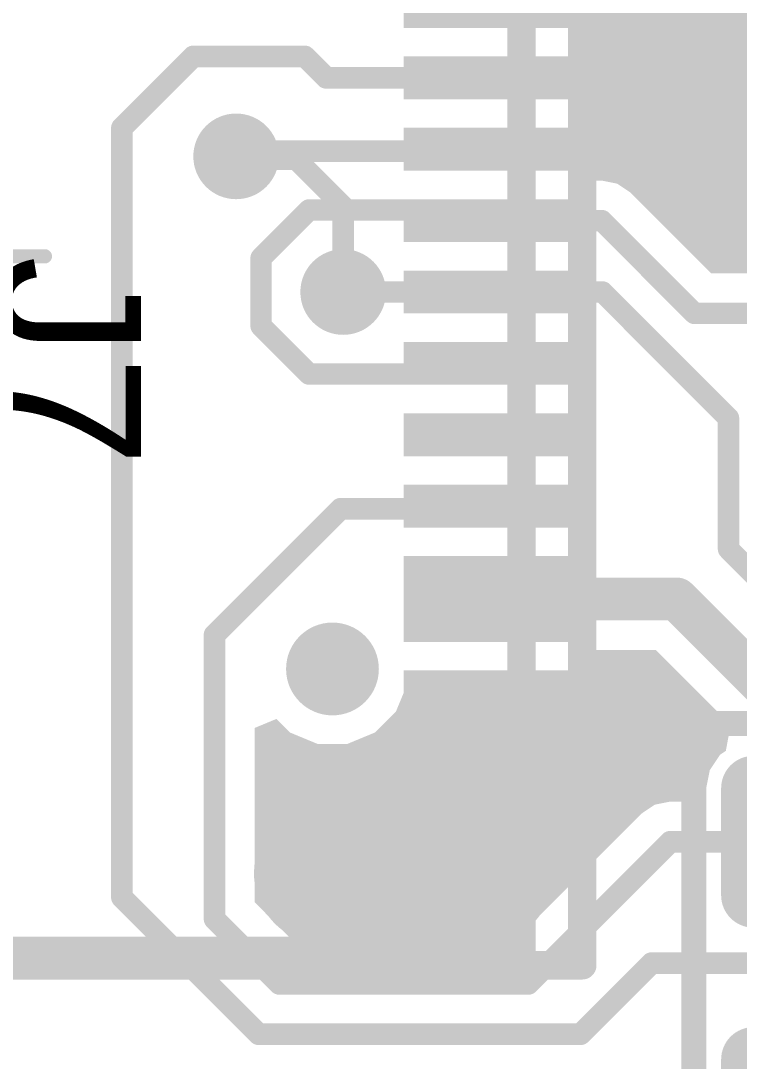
# Model space of a CAD drawing. Header units: inches. Extents: x -3 to 191, y -18 to 93.
# Drawn here: x 4.69 to 9.72, y 26.16 to 33.45 of the extents above; entities that cross this region are included whole.
import ezdxf

# ---------------------------------------------------------------- set-up
doc = ezdxf.new("R2010")
doc.units = ezdxf.units.IN
for name, color, linetype in [('Bottom Layer', 5, 'Continuous'), ('Bottom Solder', 6, 'Continuous'), ('GND 1', 90, 'Continuous'), ('GND 2', 156, 'Continuous'), ('Mechanical 13', 56, 'Continuous'), ('Multi-Layer', 9, 'Continuous'), ('Pad Holes', 156, 'Continuous'), ('PWR', 16, 'Continuous'), ('Signal L4', 76, 'Continuous'), ('Top 3D Body', 56, 'Continuous'), ('Top Assembly', 216, 'Continuous'), ('Top Component Center', 56, 'Continuous'), ('Top Courtyard', 56, 'Continuous'), ('Top Layer', 1, 'Continuous'), ('Top Overlay', 2, 'Continuous'), ('Top Paste', 8, 'Continuous'), ('Top Solder', 216, 'Continuous'), ('Via Holes', 16, 'Continuous')]:
    doc.layers.add(name, color=color, linetype=linetype)
doc.styles.add('Arial', font='', dxfattribs={"height": 0.2})
doc.styles.get('Arial').set_extended_font_data('Arial')

# ---------------------------------------------------------------- blocks, each defined once
blk = doc.blocks.new('RES_0805_253')
at = {"layer": 'Top Layer'}
h = blk.add_hatch(color=1, dxfattribs=at)
edge = h.paths.add_edge_path()
edge.add_arc((-1.32500243, 0.7250010899999999), 0.12499848, 90, 180)
edge.add_line((-1.45000091, 0.7250010899999999), (-1.45000091, -0.7250010899999999))
edge.add_arc((-1.32500243, -0.7250010899999999), 0.12499848, 180, 270)
edge.add_line((-1.32500243, -0.84999957), (-0.5749988500000001, -0.84999957))
edge.add_arc((-0.5749988500000001, -0.7250010899999999), 0.12499848, 270, 360)
edge.add_line((-0.45000037, -0.7250010899999999), (-0.45000037, 0.7250010899999999))
edge.add_arc((-0.5749988500000001, 0.7250010899999999), 0.12499848, 0, 90)
edge.add_line((-0.5749988500000001, 0.84999957), (-1.32500243, 0.84999957))
h = blk.add_hatch(color=1, dxfattribs=at)
edge = h.paths.add_edge_path()
edge.add_arc((0.5749988500000001, 0.7250010899999999), 0.12499848, 90, 180)
edge.add_line((0.45000037, 0.7250010899999999), (0.45000037, -0.7250010899999999))
edge.add_arc((0.5749988500000001, -0.7250010899999999), 0.12499848, 180, 270)
edge.add_line((0.5749988500000001, -0.84999957), (1.32500243, -0.84999957))
edge.add_arc((1.32500243, -0.7250010899999999), 0.12499848, 270, 360)
edge.add_line((1.45000091, -0.7250010899999999), (1.45000091, 0.7250010899999999))
edge.add_arc((1.32500243, 0.7250010899999999), 0.12499848, 0, 90)
edge.add_line((1.32500243, 0.84999957), (0.5749988500000001, 0.84999957))
at = {"layer": 'Top Paste'}
h = blk.add_hatch(color=8, dxfattribs=at)
edge = h.paths.add_edge_path()
edge.add_arc((-1.32500243, 0.7250010899999999), 0.12499848, 90, 180)
edge.add_line((-1.45000091, 0.7250010899999999), (-1.45000091, -0.7250010899999999))
edge.add_arc((-1.32500243, -0.7250010899999999), 0.12499848, 180, 270)
edge.add_line((-1.32500243, -0.84999957), (-0.5749988500000001, -0.84999957))
edge.add_arc((-0.5749988500000001, -0.7250010899999999), 0.12499848, 270, 360)
edge.add_line((-0.45000037, -0.7250010899999999), (-0.45000037, 0.7250010899999999))
edge.add_arc((-0.5749988500000001, 0.7250010899999999), 0.12499848, 0, 90)
edge.add_line((-0.5749988500000001, 0.84999957), (-1.32500243, 0.84999957))
h = blk.add_hatch(color=8, dxfattribs=at)
edge = h.paths.add_edge_path()
edge.add_arc((0.5749988500000001, 0.7250010899999999), 0.12499848, 90, 180)
edge.add_line((0.45000037, 0.7250010899999999), (0.45000037, -0.7250010899999999))
edge.add_arc((0.5749988500000001, -0.7250010899999999), 0.12499848, 180, 270)
edge.add_line((0.5749988500000001, -0.84999957), (1.32500243, -0.84999957))
edge.add_arc((1.32500243, -0.7250010899999999), 0.12499848, 270, 360)
edge.add_line((1.45000091, -0.7250010899999999), (1.45000091, 0.7250010899999999))
edge.add_arc((1.32500243, 0.7250010899999999), 0.12499848, 0, 90)
edge.add_line((1.32500243, 0.84999957), (0.5749988500000001, 0.84999957))
at = {"layer": 'Top Solder'}
h = blk.add_hatch(color=216, dxfattribs=at)
edge = h.paths.add_edge_path()
edge.add_arc((-1.32500243, 0.7250010899999999), 0.22659848, 90, 180)
edge.add_line((-1.55160091, 0.7250010899999999), (-1.55160091, -0.7250010899999999))
edge.add_arc((-1.32500243, -0.7250010899999999), 0.22659848, 180, 270)
edge.add_line((-1.32500243, -0.95159957), (-0.5749988500000001, -0.95159957))
edge.add_arc((-0.5749988500000001, -0.7250010899999999), 0.22659848, 270, 360)
edge.add_line((-0.34840037, -0.7250010899999999), (-0.34840037, 0.7250010899999999))
edge.add_arc((-0.5749988500000001, 0.7250010899999999), 0.22659848, 0, 90)
edge.add_line((-0.5749988500000001, 0.95159957), (-1.32500243, 0.95159957))
h = blk.add_hatch(color=216, dxfattribs=at)
edge = h.paths.add_edge_path()
edge.add_arc((0.5749988500000001, 0.7250010899999999), 0.22659848, 90, 180)
edge.add_line((0.34840037, 0.7250010899999999), (0.34840037, -0.7250010899999999))
edge.add_arc((0.5749988500000001, -0.7250010899999999), 0.22659848, 180, 270)
edge.add_line((0.5749988500000001, -0.95159957), (1.32500243, -0.95159957))
edge.add_arc((1.32500243, -0.7250010899999999), 0.22659848, 270, 360)
edge.add_line((1.55160091, -0.7250010899999999), (1.55160091, 0.7250010899999999))
edge.add_arc((1.32500243, 0.7250010899999999), 0.22659848, 0, 90)
edge.add_line((1.32500243, 0.95159957), (0.5749988500000001, 0.95159957))
at = {"layer": 'Mechanical 13'}
for points in [[(-1.778, 1.143, 0.17500092, 0.17500092, 0), (-1.778, -1.143, 0.17500092, 0.17500092, 0)], [(-1.778, 1.143, 0.17500092, 0.17500092, 0), (1.778, 1.143, 0.17500092, 0.17500092, 0)], [(1.778, 1.143, 0.17500092, 0.17500092, 0), (1.778, -1.143, 0.17500092, 0.17500092, 0)], [(-1.778, -1.143, 0.17500092, 0.17500092, 0), (1.778, -1.143, 0.17500092, 0.17500092, 0)]]:
    blk.add_lwpolyline(points, format="xyseb", dxfattribs=at)
for points in [[(-1.82174896, 1.143, 0.08750045999999999, 0.08750045999999999, 1), (-1.73425104, 1.143, 0.08750045999999999, 0.08750045999999999, 1)], [(-1.82174896, 1.143, 0.08750045999999999, 0.08750045999999999, 1), (-1.73425104, 1.143, 0.08750045999999999, 0.08750045999999999, 1)], [(1.73425104, 1.143, 0.08750045999999999, 0.08750045999999999, 1), (1.82174896, 1.143, 0.08750045999999999, 0.08750045999999999, 1)], [(1.73425104, 1.143, 0.08750045999999999, 0.08750045999999999, 1), (1.82174896, 1.143, 0.08750045999999999, 0.08750045999999999, 1)], [(-1.82174896, -1.143, 0.08750045999999999, 0.08750045999999999, 1), (-1.73425104, -1.143, 0.08750045999999999, 0.08750045999999999, 1)], [(-1.82174896, -1.143, 0.08750045999999999, 0.08750045999999999, 1), (-1.73425104, -1.143, 0.08750045999999999, 0.08750045999999999, 1)], [(1.73425104, -1.143, 0.08750045999999999, 0.08750045999999999, 1), (1.82174896, -1.143, 0.08750045999999999, 0.08750045999999999, 1)], [(1.73425104, -1.143, 0.08750045999999999, 0.08750045999999999, 1), (1.82174896, -1.143, 0.08750045999999999, 0.08750045999999999, 1)]]:
    blk.add_lwpolyline(points, format="xyseb", close=True, dxfattribs=at)
at = {"layer": 'Mechanical 13', "style": 'Arial'}
blk.add_text('R63', height=1.00000054, dxfattribs=at).set_placement((-1.33290056, -0.49983644))
blk = doc.blocks.new('FP_USB4105_GF_A_MFG_318')
at = {"layer": 'Bottom Layer'}
h = blk.add_hatch(color=5, dxfattribs=at)
edge = h.paths.add_edge_path()
edge.add_arc((4.31999771, 3.564999219999999), 0.499999, 90, 180)
edge.add_line((3.81999871, 3.564999219999999), (3.81999871, 2.46499634))
edge.add_arc((4.31999771, 2.46499634), 0.499999, 180, 270)
edge.add_line((4.31999771, 1.96499734), (4.32000025, 1.96499734))
edge.add_arc((4.32000025, 2.46499634), 0.499999, 270, 360)
edge.add_line((4.81999925, 2.46499634), (4.81999925, 3.564999219999999))
edge.add_arc((4.32000025, 3.564999219999999), 0.499999, 0, 90)
edge.add_line((4.32000025, 4.06499822), (4.31999771, 4.06499822))
h = blk.add_hatch(color=5, dxfattribs=at)
edge = h.paths.add_edge_path()
edge.add_arc((2.8899993, 2.51499878), 0.32500062, 0, 360)
at = {"layer": 'Bottom Solder'}
h = blk.add_hatch(color=6, dxfattribs=at)
edge = h.paths.add_edge_path()
edge.add_arc((4.31999771, 3.564999219999999), 0.499999, 90, 180)
edge.add_line((3.81999871, 3.564999219999999), (3.81999871, 2.46499634))
edge.add_arc((4.31999771, 2.46499634), 0.499999, 180, 270)
edge.add_line((4.31999771, 1.96499734), (4.32000025, 1.96499734))
edge.add_arc((4.32000025, 2.46499634), 0.499999, 270, 360)
edge.add_line((4.81999925, 2.46499634), (4.81999925, 3.564999219999999))
edge.add_arc((4.32000025, 3.564999219999999), 0.499999, 0, 90)
edge.add_line((4.32000025, 4.06499822), (4.31999771, 4.06499822))
h = blk.add_hatch(color=6, dxfattribs=at)
edge = h.paths.add_edge_path()
edge.add_arc((2.8899993, 2.51499878), 0.32500062, 0, 360)
at = {"layer": 'GND 1'}
h = blk.add_hatch(color=90, dxfattribs=at)
edge = h.paths.add_edge_path()
edge.add_arc((4.31999771, 3.564999219999999), 0.499999, 90, 180)
edge.add_line((3.81999871, 3.564999219999999), (3.81999871, 2.46499634))
edge.add_arc((4.31999771, 2.46499634), 0.499999, 180, 270)
edge.add_line((4.31999771, 1.96499734), (4.32000025, 1.96499734))
edge.add_arc((4.32000025, 2.46499634), 0.499999, 270, 360)
edge.add_line((4.81999925, 2.46499634), (4.81999925, 3.564999219999999))
edge.add_arc((4.32000025, 3.564999219999999), 0.499999, 0, 90)
edge.add_line((4.32000025, 4.06499822), (4.31999771, 4.06499822))
h = blk.add_hatch(color=90, dxfattribs=at)
edge = h.paths.add_edge_path()
edge.add_arc((2.8899993, 2.51499878), 0.32500062, 0, 360)
at = {"layer": 'GND 2'}
h = blk.add_hatch(color=156, dxfattribs=at)
edge = h.paths.add_edge_path()
edge.add_arc((4.31999771, 3.564999219999999), 0.499999, 90, 180)
edge.add_line((3.81999871, 3.564999219999999), (3.81999871, 2.46499634))
edge.add_arc((4.31999771, 2.46499634), 0.499999, 180, 270)
edge.add_line((4.31999771, 1.96499734), (4.32000025, 1.96499734))
edge.add_arc((4.32000025, 2.46499634), 0.499999, 270, 360)
edge.add_line((4.81999925, 2.46499634), (4.81999925, 3.564999219999999))
edge.add_arc((4.32000025, 3.564999219999999), 0.499999, 0, 90)
edge.add_line((4.32000025, 4.06499822), (4.31999771, 4.06499822))
h = blk.add_hatch(color=156, dxfattribs=at)
edge = h.paths.add_edge_path()
edge.add_arc((2.8899993, 2.51499878), 0.32500062, 0, 360)
at = {"layer": 'Multi-Layer'}
h = blk.add_hatch(color=9, dxfattribs=at)
edge = h.paths.add_edge_path()
edge.add_arc((4.31999771, 3.564999219999999), 0.499999, 90, 180)
edge.add_line((3.81999871, 3.564999219999999), (3.81999871, 2.46499634))
edge.add_arc((4.31999771, 2.46499634), 0.499999, 180, 270)
edge.add_line((4.31999771, 1.96499734), (4.32000025, 1.96499734))
edge.add_arc((4.32000025, 2.46499634), 0.499999, 270, 360)
edge.add_line((4.81999925, 2.46499634), (4.81999925, 3.564999219999999))
edge.add_arc((4.32000025, 3.564999219999999), 0.499999, 0, 90)
edge.add_line((4.32000025, 4.06499822), (4.31999771, 4.06499822))
h = blk.add_hatch(color=9, dxfattribs=at)
edge = h.paths.add_edge_path()
edge.add_arc((2.8899993, 2.51499878), 0.32500062, 0, 360)
at = {"layer": 'Pad Holes'}
h = blk.add_hatch(color=7, dxfattribs=at)
edge = h.paths.add_edge_path()
edge.add_arc((4.319998979999999, 2.46499761), 0.2999994, 180, 360)
edge.add_line((4.619998379999999, 2.46499761), (4.619998379999999, 3.56499795))
edge.add_arc((4.319998979999999, 3.56499795), 0.2999994, 0, 180)
edge.add_line((4.01999958, 3.56499795), (4.01999958, 2.46499761))
h = blk.add_hatch(color=7, dxfattribs=at)
edge = h.paths.add_edge_path()
edge.add_arc((2.8899993, 2.51499878), 0.32500062, 0, 360)
at = {"layer": 'PWR'}
h = blk.add_hatch(color=16, dxfattribs=at)
edge = h.paths.add_edge_path()
edge.add_arc((4.31999771, 3.564999219999999), 0.499999, 90, 180)
edge.add_line((3.81999871, 3.564999219999999), (3.81999871, 2.46499634))
edge.add_arc((4.31999771, 2.46499634), 0.499999, 180, 270)
edge.add_line((4.31999771, 1.96499734), (4.32000025, 1.96499734))
edge.add_arc((4.32000025, 2.46499634), 0.499999, 270, 360)
edge.add_line((4.81999925, 2.46499634), (4.81999925, 3.564999219999999))
edge.add_arc((4.32000025, 3.564999219999999), 0.499999, 0, 90)
edge.add_line((4.32000025, 4.06499822), (4.31999771, 4.06499822))
h = blk.add_hatch(color=16, dxfattribs=at)
edge = h.paths.add_edge_path()
edge.add_arc((2.8899993, 2.51499878), 0.32500062, 0, 360)
at = {"layer": 'Signal L4'}
h = blk.add_hatch(color=76, dxfattribs=at)
edge = h.paths.add_edge_path()
edge.add_arc((4.31999771, 3.564999219999999), 0.499999, 90, 180)
edge.add_line((3.81999871, 3.564999219999999), (3.81999871, 2.46499634))
edge.add_arc((4.31999771, 2.46499634), 0.499999, 180, 270)
edge.add_line((4.31999771, 1.96499734), (4.32000025, 1.96499734))
edge.add_arc((4.32000025, 2.46499634), 0.499999, 270, 360)
edge.add_line((4.81999925, 2.46499634), (4.81999925, 3.564999219999999))
edge.add_arc((4.32000025, 3.564999219999999), 0.499999, 0, 90)
edge.add_line((4.32000025, 4.06499822), (4.31999771, 4.06499822))
h = blk.add_hatch(color=76, dxfattribs=at)
edge = h.paths.add_edge_path()
edge.add_arc((2.8899993, 2.51499878), 0.32500062, 0, 360)
at = {"layer": 'Top Layer'}
for points in [[(-1.89999874, 4.165000559999999), (-1.59999934, 4.165000559999999), (-1.59999934, 3.01500032), (-1.89999874, 3.01500032)], [(-1.39999974, 4.165000559999999), (-1.10000034, 4.165000559999999), (-1.10000034, 3.01500032), (-1.39999974, 3.01500032)], [(-0.90000074, 4.165000559999999), (-0.6000013399999999, 4.165000559999999), (-0.6000013399999999, 3.01500032), (-0.90000074, 3.01500032)], [(-0.3999992, 4.165000559999999), (-0.0999998, 4.165000559999999), (-0.0999998, 3.01500032), (-0.3999992, 3.01500032)], [(0.0999998, 4.165000559999999), (0.3999992, 4.165000559999999), (0.3999992, 3.01500032), (0.0999998, 3.01500032)], [(0.6000013399999999, 4.165000559999999), (0.90000074, 4.165000559999999), (0.90000074, 3.01500032), (0.6000013399999999, 3.01500032)], [(1.10000034, 4.165000559999999), (1.39999974, 4.165000559999999), (1.39999974, 3.01500032), (1.10000034, 3.01500032)], [(1.59999934, 4.165000559999999), (1.89999874, 4.165000559999999), (1.89999874, 3.01500032), (1.59999934, 3.01500032)], [(2.10000088, 4.165000559999999), (2.69999968, 4.165000559999999), (2.69999968, 3.01500032), (2.10000088, 3.01500032)], [(2.90000182, 4.165000559999999), (3.50000062, 4.165000559999999), (3.50000062, 3.01500032), (2.90000182, 3.01500032)]]:
    blk.add_hatch(color=1, dxfattribs=at).paths.add_polyline_path(points)
h = blk.add_hatch(color=1, dxfattribs=at)
edge = h.paths.add_edge_path()
edge.add_arc((4.31999771, 3.564999219999999), 0.499999, 90, 180)
edge.add_line((3.81999871, 3.564999219999999), (3.81999871, 2.46499634))
edge.add_arc((4.31999771, 2.46499634), 0.499999, 180, 270)
edge.add_line((4.31999771, 1.96499734), (4.32000025, 1.96499734))
edge.add_arc((4.32000025, 2.46499634), 0.499999, 270, 360)
edge.add_line((4.81999925, 2.46499634), (4.81999925, 3.564999219999999))
edge.add_arc((4.32000025, 3.564999219999999), 0.499999, 0, 90)
edge.add_line((4.32000025, 4.06499822), (4.31999771, 4.06499822))
h = blk.add_hatch(color=1, dxfattribs=at)
edge = h.paths.add_edge_path()
edge.add_arc((2.8899993, 2.51499878), 0.32500062, 0, 360)
at = {"layer": 'Top Paste'}
for points in [[(-1.89999874, 4.165000559999999), (-1.59999934, 4.165000559999999), (-1.59999934, 3.01500032), (-1.89999874, 3.01500032)], [(-1.39999974, 4.165000559999999), (-1.10000034, 4.165000559999999), (-1.10000034, 3.01500032), (-1.39999974, 3.01500032)], [(-0.90000074, 4.165000559999999), (-0.6000013399999999, 4.165000559999999), (-0.6000013399999999, 3.01500032), (-0.90000074, 3.01500032)], [(-0.3999992, 4.165000559999999), (-0.0999998, 4.165000559999999), (-0.0999998, 3.01500032), (-0.3999992, 3.01500032)], [(0.0999998, 4.165000559999999), (0.3999992, 4.165000559999999), (0.3999992, 3.01500032), (0.0999998, 3.01500032)], [(0.6000013399999999, 4.165000559999999), (0.90000074, 4.165000559999999), (0.90000074, 3.01500032), (0.6000013399999999, 3.01500032)], [(1.10000034, 4.165000559999999), (1.39999974, 4.165000559999999), (1.39999974, 3.01500032), (1.10000034, 3.01500032)], [(1.59999934, 4.165000559999999), (1.89999874, 4.165000559999999), (1.89999874, 3.01500032), (1.59999934, 3.01500032)], [(2.10000088, 4.165000559999999), (2.69999968, 4.165000559999999), (2.69999968, 3.01500032), (2.10000088, 3.01500032)], [(2.90000182, 4.165000559999999), (3.50000062, 4.165000559999999), (3.50000062, 3.01500032), (2.90000182, 3.01500032)]]:
    blk.add_hatch(color=8, dxfattribs=at).paths.add_polyline_path(points)
at = {"layer": 'Top Solder'}
for points in [[(-1.89999874, 4.165000559999999), (-1.59999934, 4.165000559999999), (-1.59999934, 3.01500032), (-1.89999874, 3.01500032)], [(-1.39999974, 4.165000559999999), (-1.10000034, 4.165000559999999), (-1.10000034, 3.01500032), (-1.39999974, 3.01500032)], [(-0.90000074, 4.165000559999999), (-0.6000013399999999, 4.165000559999999), (-0.6000013399999999, 3.01500032), (-0.90000074, 3.01500032)], [(-0.3999992, 4.165000559999999), (-0.0999998, 4.165000559999999), (-0.0999998, 3.01500032), (-0.3999992, 3.01500032)], [(0.0999998, 4.165000559999999), (0.3999992, 4.165000559999999), (0.3999992, 3.01500032), (0.0999998, 3.01500032)], [(0.6000013399999999, 4.165000559999999), (0.90000074, 4.165000559999999), (0.90000074, 3.01500032), (0.6000013399999999, 3.01500032)], [(1.10000034, 4.165000559999999), (1.39999974, 4.165000559999999), (1.39999974, 3.01500032), (1.10000034, 3.01500032)], [(1.59999934, 4.165000559999999), (1.89999874, 4.165000559999999), (1.89999874, 3.01500032), (1.59999934, 3.01500032)], [(2.10000088, 4.165000559999999), (2.69999968, 4.165000559999999), (2.69999968, 3.01500032), (2.10000088, 3.01500032)], [(2.90000182, 4.165000559999999), (3.50000062, 4.165000559999999), (3.50000062, 3.01500032), (2.90000182, 3.01500032)]]:
    blk.add_hatch(color=216, dxfattribs=at).paths.add_polyline_path(points)
h = blk.add_hatch(color=216, dxfattribs=at)
edge = h.paths.add_edge_path()
edge.add_arc((4.31999771, 3.564999219999999), 0.499999, 90, 180)
edge.add_line((3.81999871, 3.564999219999999), (3.81999871, 2.46499634))
edge.add_arc((4.31999771, 2.46499634), 0.499999, 180, 270)
edge.add_line((4.31999771, 1.96499734), (4.32000025, 1.96499734))
edge.add_arc((4.32000025, 2.46499634), 0.499999, 270, 360)
edge.add_line((4.81999925, 2.46499634), (4.81999925, 3.564999219999999))
edge.add_arc((4.32000025, 3.564999219999999), 0.499999, 0, 90)
edge.add_line((4.32000025, 4.06499822), (4.31999771, 4.06499822))
h = blk.add_hatch(color=216, dxfattribs=at)
edge = h.paths.add_edge_path()
edge.add_arc((2.8899993, 2.51499878), 0.32500062, 0, 360)
at = {"layer": 'Top 3D Body'}
for points in [[(4.86499916, 3.83999994, 0.1999996, 0.1999996, 0), (-4.86499916, 3.83999994, 0.1999996, 0.1999996, 0)], [(4.86499916, -3.83999994, 0.1999996, 0.1999996, 0), (4.86499916, 3.83999994, 0.1999996, 0.1999996, 0)]]:
    blk.add_lwpolyline(points, format="xyseb", dxfattribs=at)
blk.add_lwpolyline([(4.81499926, 3.83999994, 0.0999998, 0.0999998, 1), (4.91499906, 3.83999994, 0.0999998, 0.0999998, 1)], format="xyseb", close=True, dxfattribs=at)
blk.add_lwpolyline([(4.81499926, 3.83999994, 0.0999998, 0.0999998, 1), (4.91499906, 3.83999994, 0.0999998, 0.0999998, 1)], format="xyseb", close=True, dxfattribs=at)
at = {"layer": 'Top Assembly'}
for points in [[(4.964998959999999, 4.265000359999999, 0.1999996, 0.1999996, 0), (-4.964998959999999, 4.265000359999999, 0.1999996, 0.1999996, 0)], [(4.964998959999999, -3.93999974, 0.1999996, 0.1999996, 0), (4.964998959999999, 4.265000359999999, 0.1999996, 0.1999996, 0)]]:
    blk.add_lwpolyline(points, format="xyseb", dxfattribs=at)
blk.add_lwpolyline([(4.91499906, 4.265000359999999, 0.0999998, 0.0999998, 1), (5.01499886, 4.265000359999999, 0.0999998, 0.0999998, 1)], format="xyseb", close=True, dxfattribs=at)
blk.add_lwpolyline([(4.91499906, 4.265000359999999, 0.0999998, 0.0999998, 1), (5.01499886, 4.265000359999999, 0.0999998, 0.0999998, 1)], format="xyseb", close=True, dxfattribs=at)
at = {"layer": 'Top Component Center'}
blk.add_lwpolyline([(0, -0.499999, 0.0999998, 0.0999998, 0), (0, 0.499999, 0.0999998, 0.0999998, 0)], format="xyseb", dxfattribs=at)
blk.add_lwpolyline([(-0.02499868, 0.499999, 0.0499999, 0.0499999, 1), (0.02499868, 0.499999, 0.0499999, 0.0499999, 1)], format="xyseb", close=True, dxfattribs=at)
at = {"layer": 'Top Courtyard'}
for points in [[(4.964998959999999, 4.265000359999999, 0.1999996, 0.1999996, 0), (-4.964998959999999, 4.265000359999999, 0.1999996, 0.1999996, 0)], [(4.964998959999999, -3.93999974, 0.1999996, 0.1999996, 0), (4.964998959999999, 4.265000359999999, 0.1999996, 0.1999996, 0)]]:
    blk.add_lwpolyline(points, format="xyseb", dxfattribs=at)
blk.add_lwpolyline([(4.91499906, 4.265000359999999, 0.0999998, 0.0999998, 1), (5.01499886, 4.265000359999999, 0.0999998, 0.0999998, 1)], format="xyseb", close=True, dxfattribs=at)
blk.add_lwpolyline([(4.91499906, 4.265000359999999, 0.0999998, 0.0999998, 1), (5.01499886, 4.265000359999999, 0.0999998, 0.0999998, 1)], format="xyseb", close=True, dxfattribs=at)
at = {"layer": 'Top Overlay'}
blk.add_lwpolyline([(4.86499916, 0.10999978, 0.1999996, 0.1999996, 0), (4.86499916, 1.58999936, 0.1999996, 0.1999996, 0)], format="xyseb", dxfattribs=at)
blk.add_lwpolyline([(4.81499926, 1.58999936, 0.0999998, 0.0999998, 1), (4.91499906, 1.58999936, 0.0999998, 0.0999998, 1)], format="xyseb", close=True, dxfattribs=at)
at = {"layer": 'Top Assembly', "style": 'Arial'}
blk.add_text('J7', height=1.00000054, dxfattribs=at).set_placement((-0.00185928, 0.17357852))

msp = doc.modelspace()

# ---------------------------------------------------------------- hatches: boundary and pattern name
at = {"layer": 'Bottom Layer'}
h = msp.add_hatch(color=5, dxfattribs=at)
edge = h.paths.add_edge_path()
edge.add_arc((6.200000299999999, 32.50000104), 0.2999994, 0, 360)
h = msp.add_hatch(color=5, dxfattribs=at)
edge = h.paths.add_edge_path()
edge.add_arc((6.9499861, 31.5499877), 0.2999994, 0, 360)
h = msp.add_hatch(color=5, dxfattribs=at)
edge = h.paths.add_edge_path()
edge.add_arc((9.09999958, 28.60000122), 0.2999994, 0, 360)
at = {"layer": 'GND 1'}
h = msp.add_hatch(color=90, dxfattribs=at)
edge = h.paths.add_edge_path()
edge.add_arc((6.200000299999999, 32.50000104), 0.2999994, 0, 360)
h = msp.add_hatch(color=90, dxfattribs=at)
edge = h.paths.add_edge_path()
edge.add_arc((6.9499861, 31.5499877), 0.2999994, 0, 360)
h = msp.add_hatch(color=90, dxfattribs=at)
edge = h.paths.add_edge_path()
edge.add_arc((9.09999958, 28.60000122), 0.2999994, 0, 360)
at = {"layer": 'GND 2'}
h = msp.add_hatch(color=156, dxfattribs=at)
edge = h.paths.add_edge_path()
edge.add_arc((6.200000299999999, 32.50000104), 0.2999994, 0, 360)
h = msp.add_hatch(color=156, dxfattribs=at)
edge = h.paths.add_edge_path()
edge.add_arc((6.9499861, 31.5499877), 0.2999994, 0, 360)
h = msp.add_hatch(color=156, dxfattribs=at)
edge = h.paths.add_edge_path()
edge.add_arc((9.09999958, 28.60000122), 0.2999994, 0, 360)
at = {"layer": 'PWR'}
h = msp.add_hatch(color=16, dxfattribs=at)
edge = h.paths.add_edge_path()
edge.add_arc((6.200000299999999, 32.50000104), 0.2999994, 0, 360)
h = msp.add_hatch(color=16, dxfattribs=at)
edge = h.paths.add_edge_path()
edge.add_arc((6.9499861, 31.5499877), 0.2999994, 0, 360)
h = msp.add_hatch(color=16, dxfattribs=at)
edge = h.paths.add_edge_path()
edge.add_arc((9.09999958, 28.60000122), 0.2999994, 0, 360)
at = {"layer": 'Signal L4'}
h = msp.add_hatch(color=76, dxfattribs=at)
edge = h.paths.add_edge_path()
edge.add_arc((6.200000299999999, 32.50000104), 0.2999994, 0, 360)
h = msp.add_hatch(color=76, dxfattribs=at)
edge = h.paths.add_edge_path()
edge.add_arc((6.9499861, 31.5499877), 0.2999994, 0, 360)
h = msp.add_hatch(color=76, dxfattribs=at)
edge = h.paths.add_edge_path()
edge.add_arc((9.09999958, 28.60000122), 0.2999994, 0, 360)
at = {"layer": 'Top Layer'}
for points in [[(10.12088908, 34.07088944), (10.36705826, 34.07088944), (10.36705826, 33.71245226), (10.39422356, 33.57588916), (10.47157926, 33.46011596), (11.59314166, 32.33855356), (11.59314166, 31.36364314), (11.59312896, 31.36357964), (11.59312896, 30.45000006), (11.59312896, 29.69282352), (11.55199874, 29.6635805), (11.39999752, 29.74201316), (11.39999752, 29.99999842), (9.9303713, 29.99999842), (9.9303713, 30.6671345), (9.91428548, 30.74799794), (9.966279279999998, 30.84711382), (10.00793782, 30.9000017), (11.39999752, 30.9000017), (11.39999752, 31.8999997), (9.80000072, 31.8999997), (9.80000072, 31.68038622), (9.528238499999999, 31.68038622), (8.960363079999999, 32.24826164), (8.8694006, 32.3090413), (8.76210084, 32.33038491999999), (8.72499652, 32.33038491999999), (8.72499652, 33.74118474), (8.99999978, 33.74118474), (9.17558236, 33.77610974), (9.32443144, 33.87556851999999), (9.69004666, 34.24118374), (10.12088908, 34.24118374)], [(9.665073379999999, 28.51774078), (9.63135996, 28.33649146), (9.59068694, 28.30931346), (9.51885574, 28.2018105), (9.493631, 28.07500354), (9.493631, 27.98140962), (9.24243008, 27.98140962), (9.134739159999999, 27.9599898), (9.04344648, 27.89898916), (8.12986436, 26.9854045), (6.62012646, 26.9854045), (6.33039882, 27.2751296), (6.33039882, 28.49717186), (6.48240004, 28.56013338), (6.57760686, 28.46492656), (6.77056558, 28.38500038), (6.979424699999999, 28.38500038), (7.172383419999999, 28.46492656), (7.320069179999999, 28.61261232), (7.399995359999999, 28.80557104), (7.399995359999999, 28.90000062), (8.72499652, 28.90000062), (8.72499652, 29.04314232), (9.13967184, 29.04314232)]]:
    msp.add_hatch(color=1, dxfattribs=at).paths.add_polyline_path(points)
h = msp.add_hatch(color=1, dxfattribs=at)
edge = h.paths.add_edge_path()
edge.add_arc((6.200000299999999, 32.50000104), 0.2999994, 0, 360)
h = msp.add_hatch(color=1, dxfattribs=at)
edge = h.paths.add_edge_path()
edge.add_arc((6.9499861, 31.5499877), 0.2999994, 0, 360)
h = msp.add_hatch(color=1, dxfattribs=at)
edge = h.paths.add_edge_path()
edge.add_arc((9.09999958, 28.60000122), 0.2999994, 0, 360)
at = {"layer": 'Via Holes'}
h = msp.add_hatch(color=7, dxfattribs=at)
edge = h.paths.add_edge_path()
edge.add_arc((6.200000299999999, 32.50000104), 0.1499997, 0, 360)
h = msp.add_hatch(color=7, dxfattribs=at)
edge = h.paths.add_edge_path()
edge.add_arc((6.9499861, 31.5499877), 0.1499997, 0, 360)
h = msp.add_hatch(color=7, dxfattribs=at)
edge = h.paths.add_edge_path()
edge.add_arc((9.09999958, 28.60000122), 0.1499997, 0, 360)

# ---------------------------------------------------------------- linework, layer by layer
at = {"layer": 'Bottom Layer'}
for points in [[(6.200000299999999, 32.50000104, 0.1499997, 0.1499997, 0), (6.221229619999999, 32.47877172, 0.1499997, 0.1499997, 0)], [(6.221229619999999, 32.47877172, 0.1499997, 0.1499997, 0), (6.62122628, 32.47877172, 0.1499997, 0.1499997, 0)], [(6.62122628, 32.47877172, 0.1499997, 0.1499997, 0), (6.9499861, 32.1500119, 0.1499997, 0.1499997, 0)], [(6.9499861, 31.5499877, 0.1499997, 0.1499997, 0), (6.9499861, 32.1500119, 0.1499997, 0.1499997, 0)]]:
    msp.add_lwpolyline(points, format="xyseb", dxfattribs=at)
for points in [[(6.162499739999999, 32.50000104, 0.07499858, 0.07499858, 1), (6.23750086, 32.50000104, 0.07499858, 0.07499858, 1)], [(6.18372906, 32.47877172, 0.07499858, 0.07499858, 1), (6.25873018, 32.47877172, 0.07499858, 0.07499858, 1)], [(6.18372906, 32.47877172, 0.07499858, 0.07499858, 1), (6.25873018, 32.47877172, 0.07499858, 0.07499858, 1)], [(6.583725719999999, 32.47877172, 0.07499858, 0.07499858, 1), (6.65872684, 32.47877172, 0.07499858, 0.07499858, 1)], [(6.583725719999999, 32.47877172, 0.07499858, 0.07499858, 1), (6.65872684, 32.47877172, 0.07499858, 0.07499858, 1)], [(6.912485539999999, 32.1500119, 0.07499858, 0.07499858, 1), (6.98748666, 32.1500119, 0.07499858, 0.07499858, 1)], [(6.912485539999999, 32.1500119, 0.07499858, 0.07499858, 1), (6.98748666, 32.1500119, 0.07499858, 0.07499858, 1)], [(6.912485539999999, 31.5499877, 0.07499858, 0.07499858, 1), (6.98748666, 31.5499877, 0.07499858, 0.07499858, 1)]]:
    msp.add_lwpolyline(points, format="xyseb", close=True, dxfattribs=at)
at = {"layer": 'Top Layer'}
for points in [[(5.39999936, 32.70000064, 0.15200122, 0.15200122, 0), (5.89999836, 33.19999964, 0.15200122, 0.15200122, 0)], [(5.89999836, 33.19999964, 0.15200122, 0.15200122, 0), (6.681122019999999, 33.19999964, 0.15200122, 0.15200122, 0)], [(6.681122019999999, 33.19999964, 0.15200122, 0.15200122, 0), (6.83112172, 33.04999994, 0.15200122, 0.15200122, 0)], [(6.83112172, 33.04999994, 0.15200122, 0.15200122, 0), (7.949996799999999, 33.04999994, 0.15200122, 0.15200122, 0)], [(5.39999936, 27.30975996, 0.15200122, 0.15200122, 0), (5.39999936, 32.70000064, 0.15200122, 0.15200122, 0)], [(6.200000299999999, 32.50000104, 0.1499997, 0.1499997, 0), (6.236357859999999, 32.5363586, 0.1499997, 0.1499997, 0)], [(6.236357859999999, 32.5363586, 0.1499997, 0.1499997, 0), (7.936354459999999, 32.5363586, 0.1499997, 0.1499997, 0)], [(7.936354459999999, 32.5363586, 0.1499997, 0.1499997, 0), (7.949996799999999, 32.55000094, 0.1499997, 0.1499997, 0)], [(6.374985979999999, 31.78815842, 0.1499997, 0.1499997, 0), (6.71181538, 32.12498782, 0.1499997, 0.1499997, 0)], [(6.71181538, 32.12498782, 0.1499997, 0.1499997, 0), (7.875008379999999, 32.12498782, 0.1499997, 0.1499997, 0)], [(7.875008379999999, 32.12498782, 0.1499997, 0.1499997, 0), (7.949996799999999, 32.0499994, 0.1499997, 0.1499997, 0)], [(7.949996799999999, 32.0499994, 0.1499997, 0.1499997, 0), (8.76210084, 32.0499994, 0.1499997, 0.1499997, 0)], [(8.76210084, 32.0499994, 0.1499997, 0.1499997, 0), (9.0464767, 31.76562354, 0.1499997, 0.1499997, 0)], [(6.374985979999999, 31.31181698, 0.1499997, 0.1499997, 0), (6.374985979999999, 31.78815842, 0.1499997, 0.1499997, 0)], [(9.0464767, 31.76562354, 0.1499997, 0.1499997, 0), (9.41209954, 31.4000007, 0.1499997, 0.1499997, 0)], [(6.9499861, 31.5499877, 0.1499997, 0.1499997, 0), (6.94999372, 31.54999532, 0.1499997, 0.1499997, 0)], [(6.94999372, 31.54999532, 0.1499997, 0.1499997, 0), (7.949991719999999, 31.54999532, 0.1499997, 0.1499997, 0)], [(7.949991719999999, 31.54999532, 0.1499997, 0.1499997, 0), (7.949996799999999, 31.5500004, 0.1499997, 0.1499997, 0)], [(7.949996799999999, 31.5500004, 0.1499997, 0.1499997, 0), (8.767127499999999, 31.5500004, 0.1499997, 0.1499997, 0)], [(8.767127499999999, 31.5500004, 0.1499997, 0.1499997, 0), (9.64998578, 30.6671345, 0.1499997, 0.1499997, 0)], [(9.41209954, 31.4000007, 0.1499997, 0.1499997, 0), (9.80000072, 31.4000007, 0.1499997, 0.1499997, 0)], [(6.374985979999999, 31.31181698, 0.1499997, 0.1499997, 0), (6.71181538, 30.97498758, 0.1499997, 0.1499997, 0)], [(7.87499822, 30.97500028, 0.1499997, 0.1499997, 0), (7.949996799999999, 31.04999886, 0.1499997, 0.1499997, 0)], [(6.71181538, 30.97498758, 0.1499997, 0.1499997, 0), (7.188156819999999, 30.97498758, 0.1499997, 0.1499997, 0)], [(7.188156819999999, 30.97498758, 0.1499997, 0.1499997, 0), (7.18816952, 30.97500028, 0.1499997, 0.1499997, 0)], [(7.18816952, 30.97500028, 0.1499997, 0.1499997, 0), (7.87499822, 30.97500028, 0.1499997, 0.1499997, 0)], [(9.64998578, 29.74998622, 0.1499997, 0.1499997, 0), (9.64998578, 30.6671345, 0.1499997, 0.1499997, 0)], [(6.04899222, 29.14899174, 0.15200122, 0.15200122, 0), (6.93194702, 30.03194654, 0.15200122, 0.15200122, 0)], [(6.93194702, 30.03194654, 0.15200122, 0.15200122, 0), (7.931942479999999, 30.03194654, 0.15200122, 0.15200122, 0)], [(7.931942479999999, 30.03194654, 0.15200122, 0.15200122, 0), (7.949996799999999, 30.05000086, 0.15200122, 0.15200122, 0)], [(9.64998578, 29.74998622, 0.1499997, 0.1499997, 0), (9.862868259999999, 29.53710374, 0.1499997, 0.1499997, 0)], [(7.949996799999999, 29.39999962, 0.2999994, 0.2999994, 0), (9.28748714, 29.39999962, 0.2999994, 0.2999994, 0)], [(9.28748714, 29.39999962, 0.2999994, 0.2999994, 0), (10.03749834, 28.64998842, 0.2999994, 0.2999994, 0)], [(6.04899222, 27.158569, 0.15200122, 0.15200122, 0), (6.04899222, 29.14899174, 0.15200122, 0.15200122, 0)], [(7.66249674, 28.54999878, 0.499999, 0.499999, 0), (7.712496639999999, 28.59999868, 0.499999, 0.499999, 0)], [(7.66249674, 27.71097074, 0.499999, 0.499999, 0), (7.66249674, 28.54999878, 0.499999, 0.499999, 0)], [(7.712496639999999, 28.59999868, 0.499999, 0.499999, 0), (7.949996799999999, 28.59999868, 0.499999, 0.499999, 0)], [(7.949996799999999, 28.59999868, 0.499999, 0.499999, 0), (7.980875579999999, 28.5691199, 0.499999, 0.499999, 0)], [(7.980875579999999, 28.5691199, 0.499999, 0.499999, 0), (8.0117569, 28.60000122, 0.499999, 0.499999, 0)], [(8.0117569, 28.60000122, 0.499999, 0.499999, 0), (9.09999958, 28.60000122, 0.499999, 0.499999, 0)], [(7.58044458, 28.39999908, 0.1999996, 0.1999996, 0), (7.611694200000001, 28.4312487, 0.1999996, 0.1999996, 0)], [(7.58044458, 27.48000091999999, 0.1999996, 0.1999996, 0), (7.58044458, 28.39999908, 0.1999996, 0.1999996, 0)], [(7.611694200000001, 28.4312487, 0.1999996, 0.1999996, 0), (7.78124682, 28.4312487, 0.1999996, 0.1999996, 0)], [(7.43152692, 27.48000091999999, 0.499999, 0.499999, 0), (7.66249674, 27.71097074, 0.499999, 0.499999, 0)], [(8.24642496, 26.7039979, 0.15200122, 0.15200122, 0), (9.24243008, 27.70000302, 0.15200122, 0.15200122, 0)], [(9.24243008, 27.70000302, 0.15200122, 0.15200122, 0), (10.54999668, 27.70000302, 0.15200122, 0.15200122, 0)], [(7.37499414, 27.48000091999999, 0.499999, 0.499999, 0), (7.43152692, 27.48000091999999, 0.499999, 0.499999, 0)], [(5.39999936, 27.30975996, 0.15200122, 0.15200122, 0), (6.35776224, 26.35199708, 0.15200122, 0.15200122, 0)], [(6.04899222, 27.158569, 0.15200122, 0.15200122, 0), (6.50356332, 26.7039979, 0.15200122, 0.15200122, 0)], [(8.61342956, 26.35199708, 0.15200122, 0.15200122, 0), (9.11141942, 26.84998694, 0.15200122, 0.15200122, 0)], [(9.11141942, 26.84998694, 0.15200122, 0.15200122, 0), (11.3670842, 26.84998694, 0.15200122, 0.15200122, 0)], [(6.50356332, 26.7039979, 0.15200122, 0.15200122, 0), (8.24642496, 26.7039979, 0.15200122, 0.15200122, 0)], [(6.35776224, 26.35199708, 0.15200122, 0.15200122, 0), (8.61342956, 26.35199708, 0.15200122, 0.15200122, 0)]]:
    msp.add_lwpolyline(points, format="xyseb", dxfattribs=at)
for points in [[(5.86199742, 33.19999964, 0.07599934, 0.07599934, 1), (5.9379993, 33.19999964, 0.07599934, 0.07599934, 1)], [(5.86199742, 33.19999964, 0.07599934, 0.07599934, 1), (5.9379993, 33.19999964, 0.07599934, 0.07599934, 1)], [(6.643121079999999, 33.19999964, 0.07599934, 0.07599934, 1), (6.71912296, 33.19999964, 0.07599934, 0.07599934, 1)], [(6.643121079999999, 33.19999964, 0.07599934, 0.07599934, 1), (6.71912296, 33.19999964, 0.07599934, 0.07599934, 1)], [(6.79312078, 33.04999994, 0.07599934, 0.07599934, 1), (6.869122659999999, 33.04999994, 0.07599934, 0.07599934, 1)], [(6.79312078, 33.04999994, 0.07599934, 0.07599934, 1), (6.869122659999999, 33.04999994, 0.07599934, 0.07599934, 1)], [(7.911995859999999, 33.04999994, 0.07599934, 0.07599934, 1), (7.987997739999999, 33.04999994, 0.07599934, 0.07599934, 1)], [(5.36199842, 32.70000064, 0.07599934, 0.07599934, 1), (5.4380003, 32.70000064, 0.07599934, 0.07599934, 1)], [(5.36199842, 32.70000064, 0.07599934, 0.07599934, 1), (5.4380003, 32.70000064, 0.07599934, 0.07599934, 1)], [(6.162499739999999, 32.50000104, 0.07499858, 0.07499858, 1), (6.23750086, 32.50000104, 0.07499858, 0.07499858, 1)], [(6.198857299999999, 32.5363586, 0.07499858, 0.07499858, 1), (6.27385842, 32.5363586, 0.07499858, 0.07499858, 1)], [(6.198857299999999, 32.5363586, 0.07499858, 0.07499858, 1), (6.27385842, 32.5363586, 0.07499858, 0.07499858, 1)], [(7.8988539, 32.5363586, 0.07499858, 0.07499858, 1), (7.97385502, 32.5363586, 0.07499858, 0.07499858, 1)], [(7.8988539, 32.5363586, 0.07499858, 0.07499858, 1), (7.97385502, 32.5363586, 0.07499858, 0.07499858, 1)], [(7.912496239999999, 32.55000094, 0.07499858, 0.07499858, 1), (7.987497359999999, 32.55000094, 0.07499858, 0.07499858, 1)], [(6.67431482, 32.12498782, 0.07499858, 0.07499858, 1), (6.749315939999999, 32.12498782, 0.07499858, 0.07499858, 1)], [(6.67431482, 32.12498782, 0.07499858, 0.07499858, 1), (6.749315939999999, 32.12498782, 0.07499858, 0.07499858, 1)], [(7.837507819999999, 32.12498782, 0.07499858, 0.07499858, 1), (7.91250894, 32.12498782, 0.07499858, 0.07499858, 1)], [(7.837507819999999, 32.12498782, 0.07499858, 0.07499858, 1), (7.91250894, 32.12498782, 0.07499858, 0.07499858, 1)], [(7.912496239999999, 32.0499994, 0.07499858, 0.07499858, 1), (7.987497359999999, 32.0499994, 0.07499858, 0.07499858, 1)], [(7.912496239999999, 32.0499994, 0.07499858, 0.07499858, 1), (7.987497359999999, 32.0499994, 0.07499858, 0.07499858, 1)], [(8.72460028, 32.0499994, 0.07499858, 0.07499858, 1), (8.7996014, 32.0499994, 0.07499858, 0.07499858, 1)], [(8.72460028, 32.0499994, 0.07499858, 0.07499858, 1), (8.7996014, 32.0499994, 0.07499858, 0.07499858, 1)], [(6.337485419999999, 31.78815842, 0.07499858, 0.07499858, 1), (6.41248654, 31.78815842, 0.07499858, 0.07499858, 1)], [(6.337485419999999, 31.78815842, 0.07499858, 0.07499858, 1), (6.41248654, 31.78815842, 0.07499858, 0.07499858, 1)], [(9.00897614, 31.76562354, 0.07499858, 0.07499858, 1), (9.08397726, 31.76562354, 0.07499858, 0.07499858, 1)], [(9.00897614, 31.76562354, 0.07499858, 0.07499858, 1), (9.08397726, 31.76562354, 0.07499858, 0.07499858, 1)], [(6.912485539999999, 31.5499877, 0.07499858, 0.07499858, 1), (6.98748666, 31.5499877, 0.07499858, 0.07499858, 1)], [(6.912493159999999, 31.54999532, 0.07499858, 0.07499858, 1), (6.98749428, 31.54999532, 0.07499858, 0.07499858, 1)], [(6.912493159999999, 31.54999532, 0.07499858, 0.07499858, 1), (6.98749428, 31.54999532, 0.07499858, 0.07499858, 1)], [(7.912491159999999, 31.54999532, 0.07499858, 0.07499858, 1), (7.987492279999999, 31.54999532, 0.07499858, 0.07499858, 1)], [(7.912491159999999, 31.54999532, 0.07499858, 0.07499858, 1), (7.987492279999999, 31.54999532, 0.07499858, 0.07499858, 1)], [(7.912496239999999, 31.5500004, 0.07499858, 0.07499858, 1), (7.987497359999999, 31.5500004, 0.07499858, 0.07499858, 1)], [(7.912496239999999, 31.5500004, 0.07499858, 0.07499858, 1), (7.987497359999999, 31.5500004, 0.07499858, 0.07499858, 1)], [(8.72962694, 31.5500004, 0.07499858, 0.07499858, 1), (8.80462806, 31.5500004, 0.07499858, 0.07499858, 1)], [(8.72962694, 31.5500004, 0.07499858, 0.07499858, 1), (8.80462806, 31.5500004, 0.07499858, 0.07499858, 1)], [(9.374598979999998, 31.4000007, 0.07499858, 0.07499858, 1), (9.4496001, 31.4000007, 0.07499858, 0.07499858, 1)], [(9.374598979999998, 31.4000007, 0.07499858, 0.07499858, 1), (9.4496001, 31.4000007, 0.07499858, 0.07499858, 1)], [(6.337485419999999, 31.31181698, 0.07499858, 0.07499858, 1), (6.41248654, 31.31181698, 0.07499858, 0.07499858, 1)], [(6.337485419999999, 31.31181698, 0.07499858, 0.07499858, 1), (6.41248654, 31.31181698, 0.07499858, 0.07499858, 1)], [(7.912496239999999, 31.04999886, 0.07499858, 0.07499858, 1), (7.987497359999999, 31.04999886, 0.07499858, 0.07499858, 1)], [(6.67431482, 30.97498758, 0.07499858, 0.07499858, 1), (6.749315939999999, 30.97498758, 0.07499858, 0.07499858, 1)], [(6.67431482, 30.97498758, 0.07499858, 0.07499858, 1), (6.749315939999999, 30.97498758, 0.07499858, 0.07499858, 1)], [(7.150656259999999, 30.97498758, 0.07499858, 0.07499858, 1), (7.22565738, 30.97498758, 0.07499858, 0.07499858, 1)], [(7.150656259999999, 30.97498758, 0.07499858, 0.07499858, 1), (7.22565738, 30.97498758, 0.07499858, 0.07499858, 1)], [(7.15066896, 30.97500028, 0.07499858, 0.07499858, 1), (7.22567008, 30.97500028, 0.07499858, 0.07499858, 1)], [(7.15066896, 30.97500028, 0.07499858, 0.07499858, 1), (7.22567008, 30.97500028, 0.07499858, 0.07499858, 1)], [(7.837497659999999, 30.97500028, 0.07499858, 0.07499858, 1), (7.91249878, 30.97500028, 0.07499858, 0.07499858, 1)], [(7.837497659999999, 30.97500028, 0.07499858, 0.07499858, 1), (7.91249878, 30.97500028, 0.07499858, 0.07499858, 1)], [(9.61248522, 30.6671345, 0.07499858, 0.07499858, 1), (9.68748634, 30.6671345, 0.07499858, 0.07499858, 1)], [(9.61248522, 30.6671345, 0.07499858, 0.07499858, 1), (9.68748634, 30.6671345, 0.07499858, 0.07499858, 1)], [(6.89394608, 30.03194654, 0.07599934, 0.07599934, 1), (6.96994796, 30.03194654, 0.07599934, 0.07599934, 1)], [(6.89394608, 30.03194654, 0.07599934, 0.07599934, 1), (6.96994796, 30.03194654, 0.07599934, 0.07599934, 1)], [(7.893941539999999, 30.03194654, 0.07599934, 0.07599934, 1), (7.969943419999999, 30.03194654, 0.07599934, 0.07599934, 1)], [(7.893941539999999, 30.03194654, 0.07599934, 0.07599934, 1), (7.969943419999999, 30.03194654, 0.07599934, 0.07599934, 1)], [(7.911995859999999, 30.05000086, 0.07599934, 0.07599934, 1), (7.987997739999999, 30.05000086, 0.07599934, 0.07599934, 1)], [(9.61248522, 29.74998622, 0.07499858, 0.07499858, 1), (9.68748634, 29.74998622, 0.07499858, 0.07499858, 1)], [(9.61248522, 29.74998622, 0.07499858, 0.07499858, 1), (9.68748634, 29.74998622, 0.07499858, 0.07499858, 1)], [(7.87499822, 29.39999962, 0.1499997, 0.1499997, 1), (8.02499538, 29.39999962, 0.1499997, 0.1499997, 1)], [(9.212488559999999, 29.39999962, 0.1499997, 0.1499997, 1), (9.362485719999999, 29.39999962, 0.1499997, 0.1499997, 1)], [(9.212488559999999, 29.39999962, 0.1499997, 0.1499997, 1), (9.362485719999999, 29.39999962, 0.1499997, 0.1499997, 1)], [(6.01099128, 29.14899174, 0.07599934, 0.07599934, 1), (6.08699316, 29.14899174, 0.07599934, 0.07599934, 1)], [(6.01099128, 29.14899174, 0.07599934, 0.07599934, 1), (6.08699316, 29.14899174, 0.07599934, 0.07599934, 1)], [(7.53749826, 28.54999878, 0.2499995, 0.2499995, 1), (7.787495219999999, 28.54999878, 0.2499995, 0.2499995, 1)], [(7.53749826, 28.54999878, 0.2499995, 0.2499995, 1), (7.787495219999999, 28.54999878, 0.2499995, 0.2499995, 1)], [(7.587498159999999, 28.59999868, 0.2499995, 0.2499995, 1), (7.83749512, 28.59999868, 0.2499995, 0.2499995, 1)], [(7.587498159999999, 28.59999868, 0.2499995, 0.2499995, 1), (7.83749512, 28.59999868, 0.2499995, 0.2499995, 1)], [(7.824998319999999, 28.59999868, 0.2499995, 0.2499995, 1), (8.07499528, 28.59999868, 0.2499995, 0.2499995, 1)], [(7.824998319999999, 28.59999868, 0.2499995, 0.2499995, 1), (8.07499528, 28.59999868, 0.2499995, 0.2499995, 1)], [(7.8558771, 28.5691199, 0.2499995, 0.2499995, 1), (8.10587406, 28.5691199, 0.2499995, 0.2499995, 1)], [(7.8558771, 28.5691199, 0.2499995, 0.2499995, 1), (8.10587406, 28.5691199, 0.2499995, 0.2499995, 1)], [(7.88675842, 28.60000122, 0.2499995, 0.2499995, 1), (8.136755379999999, 28.60000122, 0.2499995, 0.2499995, 1)], [(7.88675842, 28.60000122, 0.2499995, 0.2499995, 1), (8.136755379999999, 28.60000122, 0.2499995, 0.2499995, 1)], [(8.9750011, 28.60000122, 0.2499995, 0.2499995, 1), (9.224998059999999, 28.60000122, 0.2499995, 0.2499995, 1)], [(7.53044468, 28.39999908, 0.0999998, 0.0999998, 1), (7.63044448, 28.39999908, 0.0999998, 0.0999998, 1)], [(7.53044468, 28.39999908, 0.0999998, 0.0999998, 1), (7.63044448, 28.39999908, 0.0999998, 0.0999998, 1)], [(7.561694299999999, 28.4312487, 0.0999998, 0.0999998, 1), (7.6616941, 28.4312487, 0.0999998, 0.0999998, 1)], [(7.561694299999999, 28.4312487, 0.0999998, 0.0999998, 1), (7.6616941, 28.4312487, 0.0999998, 0.0999998, 1)], [(7.731246919999999, 28.4312487, 0.0999998, 0.0999998, 1), (7.831246719999999, 28.4312487, 0.0999998, 0.0999998, 1)], [(7.53749826, 27.71097074, 0.2499995, 0.2499995, 1), (7.787495219999999, 27.71097074, 0.2499995, 0.2499995, 1)], [(7.53749826, 27.71097074, 0.2499995, 0.2499995, 1), (7.787495219999999, 27.71097074, 0.2499995, 0.2499995, 1)], [(9.20442914, 27.70000302, 0.07599934, 0.07599934, 1), (9.28043102, 27.70000302, 0.07599934, 0.07599934, 1)], [(9.20442914, 27.70000302, 0.07599934, 0.07599934, 1), (9.28043102, 27.70000302, 0.07599934, 0.07599934, 1)], [(7.24999566, 27.48000091999999, 0.2499995, 0.2499995, 1), (7.49999262, 27.48000091999999, 0.2499995, 0.2499995, 1)], [(7.306528439999999, 27.48000091999999, 0.2499995, 0.2499995, 1), (7.5565254, 27.48000091999999, 0.2499995, 0.2499995, 1)], [(7.306528439999999, 27.48000091999999, 0.2499995, 0.2499995, 1), (7.5565254, 27.48000091999999, 0.2499995, 0.2499995, 1)], [(7.53044468, 27.48000091999999, 0.0999998, 0.0999998, 1), (7.63044448, 27.48000091999999, 0.0999998, 0.0999998, 1)], [(5.36199842, 27.30975996, 0.07599934, 0.07599934, 1), (5.4380003, 27.30975996, 0.07599934, 0.07599934, 1)], [(5.36199842, 27.30975996, 0.07599934, 0.07599934, 1), (5.4380003, 27.30975996, 0.07599934, 0.07599934, 1)], [(6.01099128, 27.158569, 0.07599934, 0.07599934, 1), (6.08699316, 27.158569, 0.07599934, 0.07599934, 1)], [(6.01099128, 27.158569, 0.07599934, 0.07599934, 1), (6.08699316, 27.158569, 0.07599934, 0.07599934, 1)], [(9.073418479999999, 26.84998694, 0.07599934, 0.07599934, 1), (9.14942036, 26.84998694, 0.07599934, 0.07599934, 1)], [(9.073418479999999, 26.84998694, 0.07599934, 0.07599934, 1), (9.14942036, 26.84998694, 0.07599934, 0.07599934, 1)], [(6.46556238, 26.7039979, 0.07599934, 0.07599934, 1), (6.541564259999999, 26.7039979, 0.07599934, 0.07599934, 1)], [(6.46556238, 26.7039979, 0.07599934, 0.07599934, 1), (6.541564259999999, 26.7039979, 0.07599934, 0.07599934, 1)], [(8.20842402, 26.7039979, 0.07599934, 0.07599934, 1), (8.2844259, 26.7039979, 0.07599934, 0.07599934, 1)], [(8.20842402, 26.7039979, 0.07599934, 0.07599934, 1), (8.2844259, 26.7039979, 0.07599934, 0.07599934, 1)], [(6.3197613, 26.35199708, 0.07599934, 0.07599934, 1), (6.39576318, 26.35199708, 0.07599934, 0.07599934, 1)], [(6.3197613, 26.35199708, 0.07599934, 0.07599934, 1), (6.39576318, 26.35199708, 0.07599934, 0.07599934, 1)], [(8.57542862, 26.35199708, 0.07599934, 0.07599934, 1), (8.6514305, 26.35199708, 0.07599934, 0.07599934, 1)], [(8.57542862, 26.35199708, 0.07599934, 0.07599934, 1), (8.6514305, 26.35199708, 0.07599934, 0.07599934, 1)]]:
    msp.add_lwpolyline(points, format="xyseb", close=True, dxfattribs=at)

# ---------------------------------------------------------------- block references
for name, p, rotation in [('FP_USB4105_GF_A_MFG_318', (4.35999636, 31.7999999), 270), ('RES_0805_253', (10.54999668, 26.75000238), 90)]:
    msp.add_blockref(name, p, dxfattribs=dict(rotation=rotation))

doc.saveas('drawing.dxf')
